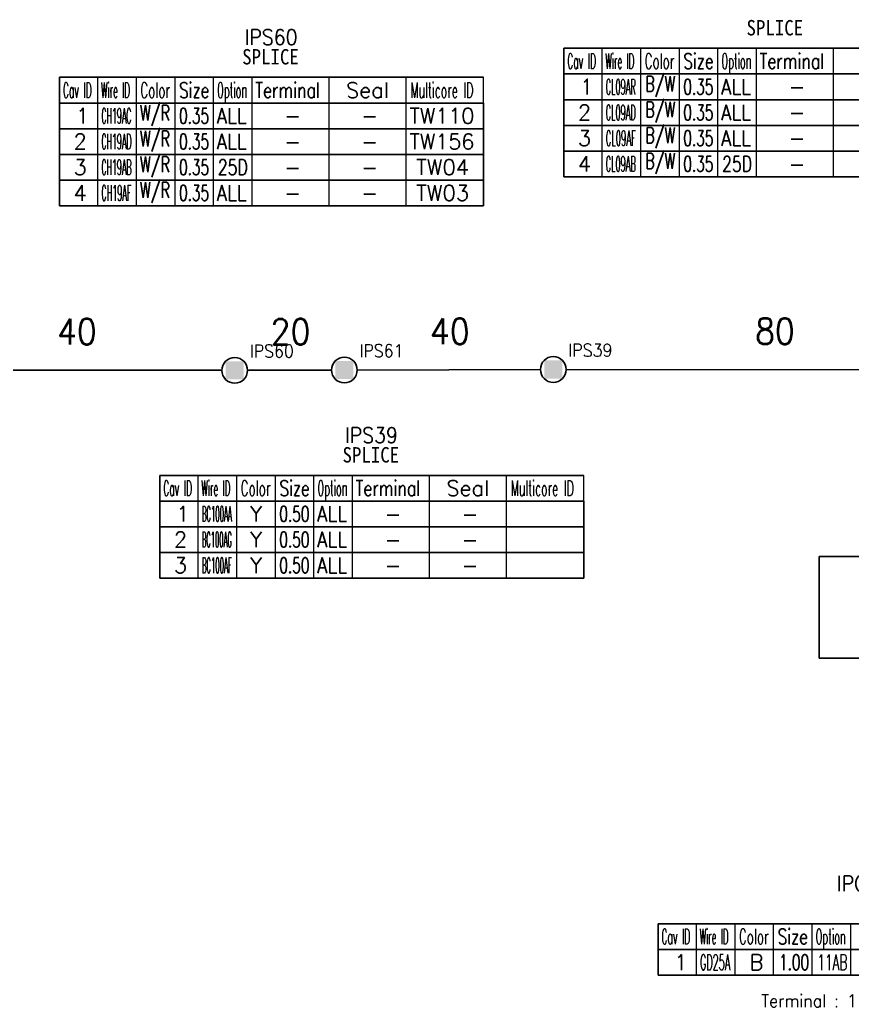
# Model space of a CAD drawing. Header units: inches. Extents: x 47316 to 59086, y 3141 to 11743.
# Drawn here: x 53203.2 to 53365.2, y 8499.2 to 8691.4 of the extents above; entities that cross this region are included whole.
import ezdxf

# ---------------------------------------------------------------- set-up
doc = ezdxf.new("R2010")
doc.units = ezdxf.units.IN
doc.header["$MEASUREMENT"] = 0
doc.styles.get("Standard").update_dxf_attribs({"font": ''})
doc.styles.get('Standard').set_extended_font_data('SimSun')
doc.linetypes.add('_VH_OTCON', pattern='A,0.0001,[7,VeSys.shx,S=0.1,R=0,X=0,Y=0],-0.4,[7,VeSys.shx,S=0.1,R=0,X=0,Y=0],-0.4,["X",Standard,S=1,R=0,X=-0.5,Y=-0.5],-0.0001,[7,VeSys.shx,S=0.1,R=0,X=0,Y=0],-0.4', length=1.2002)

msp = doc.modelspace()

# ---------------------------------------------------------------- linework, layer by layer
at = {"color": 0, "linetype": 'Continuous', "lineweight": -2}
for p, q in [((53309.07, 8685.82), (53391.57, 8685.82)), ((53309.07, 8680.82), (53309.07, 8685.82)), ((53210.92, 8680.17), (53293.42, 8680.17)), ((53210.92, 8675.17), (53210.92, 8680.17)), ((53309.07, 8680.82), (53391.57, 8680.82)), ((53210.92, 8675.17), (53293.42, 8675.17)), ((53230.45, 8602.72), (53312.95, 8602.72)), ((53230.45, 8597.72), (53230.45, 8602.72)), ((53230.45, 8597.72), (53312.95, 8597.72)), ((53327.41, 8515.48), (53409.91, 8515.48)), ((53327.41, 8510.48), (53327.41, 8515.48)), ((53327.41, 8510.48), (53409.91, 8510.48))]:
    msp.add_line(p, q, dxfattribs=at)
at = {"color": 7, "linetype": 'Continuous', "lineweight": 15}
for p, q in [((53316.57, 8680.82), (53316.57, 8685.82)), ((53324.07, 8680.82), (53324.07, 8685.82)), ((53331.57, 8680.82), (53331.57, 8685.82)), ((53339.07, 8680.82), (53339.07, 8685.82)), ((53346.57, 8680.82), (53346.57, 8685.82)), ((53361.57, 8680.82), (53361.57, 8685.82)), ((53218.42, 8675.17), (53218.42, 8680.17)), ((53225.92, 8675.17), (53225.92, 8680.17)), ((53233.42, 8675.17), (53233.42, 8680.17)), ((53240.92, 8675.17), (53240.92, 8680.17)), ((53248.42, 8675.17), (53248.42, 8680.17)), ((53263.42, 8675.17), (53263.42, 8680.17)), ((53278.42, 8675.17), (53278.42, 8680.17)), ((53293.42, 8675.17), (53293.42, 8680.17)), ((53237.95, 8597.72), (53237.95, 8602.72)), ((53245.45, 8597.72), (53245.45, 8602.72)), ((53252.95, 8597.72), (53252.95, 8602.72)), ((53260.45, 8597.72), (53260.45, 8602.72)), ((53267.95, 8597.72), (53267.95, 8602.72)), ((53282.95, 8597.72), (53282.95, 8602.72)), ((53297.95, 8597.72), (53297.95, 8602.72)), ((53312.95, 8597.72), (53312.95, 8602.72)), ((53334.91, 8510.48), (53334.91, 8515.48)), ((53342.41, 8510.48), (53342.41, 8515.48)), ((53349.91, 8510.48), (53349.91, 8515.48)), ((53357.41, 8510.48), (53357.41, 8515.48)), ((53364.91, 8510.48), (53364.91, 8515.48))]:
    msp.add_line(p, q, dxfattribs=at)
at = {"color": 102, "linetype": 'Continuous', "lineweight": 15}
for p, q in [((53316.57, 8675.82), (53316.57, 8680.82)), ((53324.07, 8675.82), (53324.07, 8680.82)), ((53331.57, 8675.82), (53331.57, 8680.82)), ((53339.07, 8675.82), (53339.07, 8680.82)), ((53346.57, 8675.82), (53346.57, 8680.82)), ((53361.57, 8675.82), (53361.57, 8680.82)), ((53218.42, 8670.17), (53218.42, 8675.17)), ((53225.92, 8670.17), (53225.92, 8675.17)), ((53233.42, 8670.17), (53233.42, 8675.17)), ((53240.92, 8670.17), (53240.92, 8675.17)), ((53248.42, 8670.17), (53248.42, 8675.17)), ((53263.42, 8670.17), (53263.42, 8675.17)), ((53278.42, 8670.17), (53278.42, 8675.17)), ((53316.57, 8670.82), (53316.57, 8675.82)), ((53324.07, 8670.82), (53324.07, 8675.82)), ((53331.57, 8670.82), (53331.57, 8675.82)), ((53339.07, 8670.82), (53339.07, 8675.82)), ((53346.57, 8670.82), (53346.57, 8675.82)), ((53361.57, 8670.82), (53361.57, 8675.82)), ((53218.42, 8665.17), (53218.42, 8670.17)), ((53225.92, 8665.17), (53225.92, 8670.17)), ((53233.42, 8665.17), (53233.42, 8670.17)), ((53240.92, 8665.17), (53240.92, 8670.17)), ((53248.42, 8665.17), (53248.42, 8670.17)), ((53263.42, 8665.17), (53263.42, 8670.17)), ((53278.42, 8665.17), (53278.42, 8670.17)), ((53316.57, 8665.82), (53316.57, 8670.82)), ((53324.07, 8665.82), (53324.07, 8670.82)), ((53331.57, 8665.82), (53331.57, 8670.82)), ((53339.07, 8665.82), (53339.07, 8670.82)), ((53346.57, 8665.82), (53346.57, 8670.82)), ((53361.57, 8665.82), (53361.57, 8670.82)), ((53316.57, 8660.82), (53316.57, 8665.82)), ((53324.07, 8660.82), (53324.07, 8665.82)), ((53331.57, 8660.82), (53331.57, 8665.82)), ((53339.07, 8660.82), (53339.07, 8665.82)), ((53346.57, 8660.82), (53346.57, 8665.82)), ((53361.57, 8660.82), (53361.57, 8665.82)), ((53218.42, 8660.17), (53218.42, 8665.17)), ((53225.92, 8660.17), (53225.92, 8665.17)), ((53233.42, 8660.17), (53233.42, 8665.17)), ((53240.92, 8660.17), (53240.92, 8665.17)), ((53248.42, 8660.17), (53248.42, 8665.17)), ((53263.42, 8660.17), (53263.42, 8665.17)), ((53278.42, 8660.17), (53278.42, 8665.17)), ((53218.42, 8655.17), (53218.42, 8660.17)), ((53225.92, 8655.17), (53225.92, 8660.17)), ((53233.42, 8655.17), (53233.42, 8660.17)), ((53240.92, 8655.17), (53240.92, 8660.17)), ((53248.42, 8655.17), (53248.42, 8660.17)), ((53263.42, 8655.17), (53263.42, 8660.17)), ((53278.42, 8655.17), (53278.42, 8660.17)), ((53237.95, 8592.72), (53237.95, 8597.72)), ((53245.45, 8592.72), (53245.45, 8597.72)), ((53252.95, 8592.72), (53252.95, 8597.72)), ((53260.45, 8592.72), (53260.45, 8597.72)), ((53267.95, 8592.72), (53267.95, 8597.72)), ((53282.95, 8592.72), (53282.95, 8597.72)), ((53297.95, 8592.72), (53297.95, 8597.72)), ((53237.95, 8587.72), (53237.95, 8592.72)), ((53245.45, 8587.72), (53245.45, 8592.72)), ((53252.95, 8587.72), (53252.95, 8592.72)), ((53260.45, 8587.72), (53260.45, 8592.72)), ((53267.95, 8587.72), (53267.95, 8592.72)), ((53282.95, 8587.72), (53282.95, 8592.72)), ((53297.95, 8587.72), (53297.95, 8592.72)), ((53237.95, 8582.72), (53237.95, 8587.72)), ((53245.45, 8582.72), (53245.45, 8587.72)), ((53252.95, 8582.72), (53252.95, 8587.72)), ((53260.45, 8582.72), (53260.45, 8587.72)), ((53267.95, 8582.72), (53267.95, 8587.72)), ((53282.95, 8582.72), (53282.95, 8587.72)), ((53297.95, 8582.72), (53297.95, 8587.72)), ((53334.91, 8505.48), (53334.91, 8510.48)), ((53342.41, 8505.48), (53342.41, 8510.48)), ((53349.91, 8505.48), (53349.91, 8510.48)), ((53357.41, 8505.48), (53357.41, 8510.48)), ((53364.91, 8505.48), (53364.91, 8510.48))]:
    msp.add_line(p, q, dxfattribs=at)
at = {"color": 0, "linetype": '_VH_OTCON', "lineweight": -2, "ltscale": 5}
for p, q in [((53268.87, 8623.22), (53304.53, 8623.31)), ((53390.37, 8623.21), (53309.53, 8623.31)), ((53185.66, 8623.24), (53242.53, 8623.16)), ((53247.53, 8623.16), (53263.87, 8623.2))]:
    msp.add_line(p, q, dxfattribs=at)
at = {"color": 1}
for p, q in [((53358.75, 8586.94), (53407.87, 8586.94)), ((53358.75, 8567.15), (53358.75, 8586.94)), ((53407.87, 8567.15), (53358.75, 8567.15))]:
    msp.add_line(p, q, dxfattribs=at)
at = {"color": 0, "linetype": 'Continuous', "lineweight": -2}
for points in [[(53309.07, 8675.82), (53309.07, 8680.82), (53391.57, 8680.82), (53391.57, 8675.82)], [(53210.92, 8670.17), (53210.92, 8675.17), (53293.42, 8675.17), (53293.42, 8670.17)], [(53309.07, 8670.82), (53309.07, 8675.82), (53391.57, 8675.82), (53391.57, 8670.82)], [(53210.92, 8665.17), (53210.92, 8670.17), (53293.42, 8670.17), (53293.42, 8665.17)], [(53309.07, 8665.82), (53309.07, 8670.82), (53391.57, 8670.82), (53391.57, 8665.82)], [(53309.07, 8660.82), (53309.07, 8665.82), (53391.57, 8665.82), (53391.57, 8660.82)], [(53210.92, 8660.17), (53210.92, 8665.17), (53293.42, 8665.17), (53293.42, 8660.17)], [(53210.92, 8655.17), (53210.92, 8660.17), (53293.42, 8660.17), (53293.42, 8655.17)], [(53230.45, 8592.72), (53230.45, 8597.72), (53312.95, 8597.72), (53312.95, 8592.72)], [(53230.45, 8587.72), (53230.45, 8592.72), (53312.95, 8592.72), (53312.95, 8587.72)], [(53230.45, 8582.72), (53230.45, 8587.72), (53312.95, 8587.72), (53312.95, 8582.72)], [(53327.41, 8505.48), (53327.41, 8510.48), (53409.91, 8510.48), (53409.91, 8505.48)]]:
    msp.add_lwpolyline(points, close=True, dxfattribs=at)
for centre in [(53245.03, 8623.15), (53266.37, 8623.21), (53307.03, 8623.32)]:
    msp.add_circle(centre, 2.5, dxfattribs=at)
at = {"color": 0, "linetype": 'Continuous', "lineweight": -2, "extrusion": (0, 0, -1)}
for points in [[(-53243.26, 8624.92), (-53243.26, 8621.39), (-53246.8, 8624.92), (-53246.8, 8621.39)], [(-53264.6, 8624.98), (-53264.6, 8621.44), (-53268.14, 8624.98), (-53268.14, 8621.44)], [(-53305.27, 8625.09), (-53305.27, 8621.55), (-53308.8, 8625.09), (-53308.8, 8621.55)]]:
    msp.add_solid(points, dxfattribs=at)

# ---------------------------------------------------------------- texts
at = {"color": 6, "linetype": 'Continuous', "lineweight": 20, "char_height": 3, "attachment_point": 1}
for s, insert, width in [('\\f黑体|b0|i0|c1|p0;\\W0.9000000000;\\T1.0000000000;\\o\\lSPLICE', (53344.63, 8691.32), 11.6494), ('\\Fromans.shx;\\W0.9000000000;\\T1.0000000000;\\o\\lIPS60', (53246.96, 8689.49), 11.4429), ('\\f黑体|b0|i0|c1|p0;\\W0.9000000000;\\T1.0000000000;\\o\\lSPLICE', (53246.48, 8685.67), 11.6494), ('\\Fromans.shx;\\W0.9000000000;\\T1.0000000000;\\o\\lIPS39', (53266.49, 8612.03), 11.4429), ('\\f黑体|b0|i0|c1|p0;\\W0.9000000000;\\T1.0000000000;\\o\\lSPLICE', (53266.01, 8608.22), 11.6494), ('\\Fromans.shx;\\W0.9000000000;\\T1.0000000000;\\o\\lIPG05A', (53362.23, 8524.8), 13.8857)]:
    msp.add_mtext(s, dxfattribs=dict(at, insert=insert, width=width))
at = {"color": 7, "linetype": 'Continuous', "lineweight": 15, "char_height": 3, "attachment_point": 1}
for s, insert, width in [('\\Fromans.shx;\\W0.4292452830;\\T1.0000000000;\\o\\lCav ID', (53309.75, 8684.82), 6.5), ('\\Fromans.shx;\\W0.4026548673;\\T1.0000000000;\\o\\lWire ID', (53317.18, 8684.82), 6.5), ('\\Fromans.shx;\\W0.5687500000;\\T1.0000000000;\\o\\lColor', (53324.81, 8684.82), 6.5), ('\\Fromans.shx;\\W0.7222222222;\\T1.0000000000;\\o\\lSize', (53332.37, 8684.82), 6.5), ('\\Fromans.shx;\\W0.4595959596;\\T1.0000000000;\\o\\lOption', (53339.76, 8684.82), 6.5), ('\\Fromans.shx;\\W0.7480916031;\\T1.0000000000;\\o\\lTerminal', (53347.17, 8684.82), 14), ('\\Fromans.shx;\\W0.4292452830;\\T1.0000000000;\\o\\lCav ID', (53211.6, 8679.17), 6.5), ('\\Fromans.shx;\\W0.4026548673;\\T1.0000000000;\\o\\lWire ID', (53219.03, 8679.17), 6.5), ('\\Fromans.shx;\\W0.5687500000;\\T1.0000000000;\\o\\lColor', (53226.66, 8679.17), 6.5), ('\\Fromans.shx;\\W0.7222222222;\\T1.0000000000;\\o\\lSize', (53234.23, 8679.17), 6.5), ('\\Fromans.shx;\\W0.4595959596;\\T1.0000000000;\\o\\lOption', (53241.61, 8679.17), 6.5), ('\\Fromans.shx;\\W0.7480916031;\\T1.0000000000;\\o\\lTerminal', (53249.02, 8679.17), 14), ('\\Fromans.shx;\\W1.0000000000;\\T1.0000000000;\\o\\lSeal', (53266.7, 8679.17), 9.2857), ('\\Fromans.shx;\\W0.5185185185;\\T1.0000000000;\\o\\lMulticore ID', (53279.21, 8679.17), 14), ('\\Fromans.shx;\\W1.0000000000;\\T1.0000000000;\\o\\l1', (53312.24, 8679.82), 2.8571), ('\\Fromans.shx;\\W1.0000000000;\\T1.0000000000;\\o\\l1', (53214.1, 8674.17), 2.8571), ('\\Fromans.shx;\\W1.0000000000;\\T1.0000000000;\\o\\l2', (53311.82, 8674.82), 2.8571), ('\\Fromans.shx;\\W1.0000000000;\\T1.0000000000;\\o\\l3', (53311.82, 8669.82), 2.8571), ('\\Fromans.shx;\\W1.0000000000;\\T1.0000000000;\\o\\l2', (53213.67, 8669.17), 2.8571), ('\\Fromans.shx;\\W1.0000000000;\\T1.0000000000;\\o\\l3', (53213.67, 8664.17), 2.8571), ('\\Fromans.shx;\\W1.0000000000;\\T1.0000000000;\\o\\l4', (53311.82, 8664.82), 2.8571), ('\\Fromans.shx;\\W1.0000000000;\\T1.0000000000;\\o\\l4', (53213.67, 8659.17), 2.8571), ('\\Fromans.shx;\\W0.4292452830;\\T1.0000000000;\\o\\lCav ID', (53231.13, 8601.72), 6.5), ('\\Fromans.shx;\\W0.4026548673;\\T1.0000000000;\\o\\lWire ID', (53238.56, 8601.72), 6.5), ('\\Fromans.shx;\\W0.5687500000;\\T1.0000000000;\\o\\lColor', (53246.19, 8601.72), 6.5), ('\\Fromans.shx;\\W0.7222222222;\\T1.0000000000;\\o\\lSize', (53253.76, 8601.72), 6.5), ('\\Fromans.shx;\\W0.4595959596;\\T1.0000000000;\\o\\lOption', (53261.14, 8601.72), 6.5), ('\\Fromans.shx;\\W0.7480916031;\\T1.0000000000;\\o\\lTerminal', (53268.55, 8601.72), 14), ('\\Fromans.shx;\\W1.0000000000;\\T1.0000000000;\\o\\lSeal', (53286.23, 8601.72), 9.2857), ('\\Fromans.shx;\\W0.5185185185;\\T1.0000000000;\\o\\lMulticore ID', (53298.74, 8601.72), 14), ('\\Fromans.shx;\\W1.0000000000;\\T1.0000000000;\\o\\l1', (53233.62, 8596.72), 2.8571), ('\\Fromans.shx;\\W1.0000000000;\\T1.0000000000;\\o\\l2', (53233.2, 8591.72), 2.8571), ('\\Fromans.shx;\\W1.0000000000;\\T1.0000000000;\\o\\l3', (53233.2, 8586.72), 2.8571), ('\\Fromans.shx;\\W0.4292452830;\\T1.0000000000;\\o\\lCav ID', (53328.09, 8514.48), 6.5), ('\\Fromans.shx;\\W0.4026548673;\\T1.0000000000;\\o\\lWire ID', (53335.52, 8514.48), 6.5), ('\\Fromans.shx;\\W0.5687500000;\\T1.0000000000;\\o\\lColor', (53343.15, 8514.48), 6.5), ('\\Fromans.shx;\\W0.7222222222;\\T1.0000000000;\\o\\lSize', (53350.71, 8514.48), 6.5), ('\\Fromans.shx;\\W0.4595959596;\\T1.0000000000;\\o\\lOption', (53358.1, 8514.48), 6.5), ('\\Fromans.shx;\\W1.0000000000;\\T1.0000000000;\\o\\l1', (53330.58, 8509.48), 2.8571)]:
    msp.add_mtext(s, dxfattribs=dict(at, insert=insert, width=width))
at = {"color": 140, "linetype": 'Continuous', "lineweight": 15, "char_height": 3, "attachment_point": 1}
for s, insert, width in [('\\Fromans.shx;\\W0.6791044776;\\T1.0000000000;\\o\\lB/W', (53324.95, 8680.39), 6.5), ('\\Fromans.shx;\\W0.8750000000;\\T1.0000000000;\\o\\lALL', (53339.69, 8679.82), 6.5), ('\\Fromans.shx;\\W0.6791044776;\\T1.0000000000;\\o\\lW/R', (53226.61, 8674.74), 6.5), ('\\Fromans.shx;\\W0.6791044776;\\T1.0000000000;\\o\\lB/W', (53324.95, 8675.39), 6.5), ('\\Fromans.shx;\\W0.8750000000;\\T1.0000000000;\\o\\lALL', (53241.54, 8674.17), 6.5), ('\\Fromans.shx;\\W0.8750000000;\\T1.0000000000;\\o\\lALL', (53339.69, 8674.82), 6.5), ('\\Fromans.shx;\\W1.0000000000;\\T1.0000000000;\\o\\l-', (53269.63, 8674.17), 3.7143), ('\\Fromans.shx;\\W0.6791044776;\\T1.0000000000;\\o\\lW/R', (53226.61, 8669.74), 6.5), ('\\Fromans.shx;\\W0.6791044776;\\T1.0000000000;\\o\\lB/W', (53324.95, 8670.39), 6.5), ('\\Fromans.shx;\\W0.8750000000;\\T1.0000000000;\\o\\lALL', (53339.69, 8669.82), 6.5), ('\\Fromans.shx;\\W0.8750000000;\\T1.0000000000;\\o\\lALL', (53241.54, 8669.17), 6.5), ('\\Fromans.shx;\\W1.0000000000;\\T1.0000000000;\\o\\l-', (53269.63, 8669.17), 3.7143), ('\\Fromans.shx;\\W0.6791044776;\\T1.0000000000;\\o\\lB/W', (53324.95, 8665.39), 6.5), ('\\Fromans.shx;\\W0.6791044776;\\T1.0000000000;\\o\\lW/R', (53226.61, 8664.74), 6.5), ('\\Fromans.shx;\\W0.7459016393;\\T1.0000000000;\\o\\l25D', (53241.74, 8664.17), 6.5), ('\\Fromans.shx;\\W0.7459016393;\\T1.0000000000;\\o\\l25D', (53339.88, 8664.82), 6.5), ('\\Fromans.shx;\\W1.0000000000;\\T1.0000000000;\\o\\l-', (53269.63, 8664.17), 3.7143), ('\\Fromans.shx;\\W0.6791044776;\\T1.0000000000;\\o\\lW/R', (53226.61, 8659.74), 6.5), ('\\Fromans.shx;\\W0.8750000000;\\T1.0000000000;\\o\\lALL', (53241.54, 8659.17), 6.5), ('\\Fromans.shx;\\W1.0000000000;\\T1.0000000000;\\o\\l-', (53269.63, 8659.17), 3.7143), ('\\Fromans.shx;\\W1.0000000000;\\T1.0000000000;\\o\\lY', (53248.05, 8596.72), 2.5714), ('\\Fromans.shx;\\W0.8750000000;\\T1.0000000000;\\o\\lALL', (53261.07, 8596.72), 6.5), ('\\Fromans.shx;\\W1.0000000000;\\T1.0000000000;\\o\\l-', (53289.16, 8596.72), 3.7143), ('\\Fromans.shx;\\W1.0000000000;\\T1.0000000000;\\o\\lY', (53248.05, 8591.72), 2.5714), ('\\Fromans.shx;\\W0.8750000000;\\T1.0000000000;\\o\\lALL', (53261.07, 8591.72), 6.5), ('\\Fromans.shx;\\W1.0000000000;\\T1.0000000000;\\o\\l-', (53289.16, 8591.72), 3.7143), ('\\Fromans.shx;\\W1.0000000000;\\T1.0000000000;\\o\\lY', (53248.05, 8586.72), 2.5714), ('\\Fromans.shx;\\W0.8750000000;\\T1.0000000000;\\o\\lALL', (53261.07, 8586.72), 6.5), ('\\Fromans.shx;\\W1.0000000000;\\T1.0000000000;\\o\\l-', (53289.16, 8586.72), 3.7143), ('\\Fromans.shx;\\W1.0000000000;\\T1.0000000000;\\o\\lB', (53345.23, 8509.48), 3), ('\\Fromans.shx;\\W0.5759493671;\\T1.0000000000;\\o\\l11AB', (53358.4, 8509.48), 6.5)]:
    msp.add_mtext(s, dxfattribs=dict(at, insert=insert, width=width))
at = {"color": 21, "linetype": 'Continuous', "lineweight": 15, "attachment_point": 1}
for s, insert, char_height, width in [('\\Fromans.shx;\\W0.3888888889;\\T1.0000000000;\\o\\lCL09AR', (53317.23, 8679.82), 3, 6.5), ('\\Fromans.shx;\\W0.6500000000;\\T1.0000000000;\\o\\l0.35', (53332.34, 8679.82), 3, 6.5), ('\\Fromans.shx;\\W1.0000000000;\\T1.0000000000;\\o\\l-', (53352.78, 8679.82), 3, 3.7143), ('\\Fromans.shx;\\W0.3729508197;\\T1.0000000000;\\o\\lCH19AC', (53219.08, 8674.17), 3, 6.5), ('\\Fromans.shx;\\W0.6500000000;\\T1.0000000000;\\o\\l0.35', (53234.2, 8674.17), 3, 6.5), ('\\Fromans.shx;\\W0.9800000000;\\T1.0000000000;\\o\\lTW110', (53279.06, 8674.17), 3, 14), ('\\Fromans.shx;\\W0.3888888889;\\T1.0000000000;\\o\\lCL09AD', (53317.23, 8674.82), 3, 6.5), ('\\Fromans.shx;\\W0.6500000000;\\T1.0000000000;\\o\\l0.35', (53332.34, 8674.82), 3, 6.5), ('\\Fromans.shx;\\W1.0000000000;\\T1.0000000000;\\o\\l-', (53254.63, 8674.17), 3, 3.7143), ('\\Fromans.shx;\\W1.0000000000;\\T1.0000000000;\\o\\l-', (53352.78, 8674.82), 3, 3.7143), ('\\Fromans.shx;\\W0.3991228070;\\T1.0000000000;\\o\\lCL09AF', (53317.24, 8669.82), 3, 6.5), ('\\Fromans.shx;\\W0.6500000000;\\T1.0000000000;\\o\\l0.35', (53332.34, 8669.82), 3, 6.5), ('\\Fromans.shx;\\W0.3729508197;\\T1.0000000000;\\o\\lCH19AD', (53219.08, 8669.17), 3, 6.5), ('\\Fromans.shx;\\W0.6500000000;\\T1.0000000000;\\o\\l0.35', (53234.2, 8669.17), 3, 6.5), ('\\Fromans.shx;\\W1.0000000000;\\T1.0000000000;\\o\\l-', (53254.63, 8669.17), 3, 3.7143), ('\\Fromans.shx;\\W0.9800000000;\\T1.0000000000;\\o\\lTW156', (53279.06, 8669.17), 3, 14), ('\\Fromans.shx;\\W1.0000000000;\\T1.0000000000;\\o\\l-', (53352.78, 8669.82), 3, 3.7143), ('\\Fromans.shx;\\W0.3729508197;\\T1.0000000000;\\o\\lCH19AB', (53219.08, 8664.17), 3, 6.5), ('\\Fromans.shx;\\W0.6500000000;\\T1.0000000000;\\o\\l0.35', (53234.2, 8664.17), 3, 6.5), ('\\Fromans.shx;\\W1.0000000000;\\T1.0000000000;\\o\\lTW04', (53280.35, 8664.17), 3, 11.4286), ('\\Fromans.shx;\\W0.3888888889;\\T1.0000000000;\\o\\lCL09AB', (53317.23, 8664.82), 3, 6.5), ('\\Fromans.shx;\\W0.6500000000;\\T1.0000000000;\\o\\l0.35', (53332.34, 8664.82), 3, 6.5), ('\\Fromans.shx;\\W1.0000000000;\\T1.0000000000;\\o\\l-', (53254.63, 8664.17), 3, 3.7143), ('\\Fromans.shx;\\W1.0000000000;\\T1.0000000000;\\o\\l-', (53352.78, 8664.82), 3, 3.7143), ('\\Fromans.shx;\\W0.3823529412;\\T1.0000000000;\\o\\lCH19AF', (53219.08, 8659.17), 3, 6.5), ('\\Fromans.shx;\\W0.6500000000;\\T1.0000000000;\\o\\l0.35', (53234.2, 8659.17), 3, 6.5), ('\\Fromans.shx;\\W1.0000000000;\\T1.0000000000;\\o\\lTW03', (53280.35, 8659.17), 3, 11.4286), ('\\Fromans.shx;\\W1.0000000000;\\T1.0000000000;\\o\\l-', (53254.63, 8659.17), 3, 3.7143), ('\\Fromans.shx;\\W0.9000000000;\\T1.0000000000;\\o\\lIPS60', (53247.96, 8628.15), 2.5, 9.5357), ('\\Fromans.shx;\\W0.9000000000;\\T1.0000000000;\\o\\lIPS61', (53269.3, 8628.21), 2.5, 9.5357), ('\\Fromans.shx;\\W0.9000000000;\\T1.0000000000;\\o\\lIPS39', (53309.96, 8628.32), 2.5, 9.5357), ('\\Fromans.shx;\\W0.3297101449;\\T1.0000000000;\\o\\lBC100AA', (53238.63, 8596.72), 3, 6.5), ('\\Fromans.shx;\\W0.6500000000;\\T1.0000000000;\\o\\l0.50', (53253.72, 8596.72), 3, 6.5), ('\\Fromans.shx;\\W1.0000000000;\\T1.0000000000;\\o\\l-', (53274.16, 8596.72), 3, 3.7143), ('\\Fromans.shx;\\W0.3226950355;\\T1.0000000000;\\o\\lBC100AG', (53238.63, 8591.72), 3, 6.5), ('\\Fromans.shx;\\W0.6500000000;\\T1.0000000000;\\o\\l0.50', (53253.72, 8591.72), 3, 6.5), ('\\Fromans.shx;\\W1.0000000000;\\T1.0000000000;\\o\\l-', (53274.16, 8591.72), 3, 3.7143), ('\\Fromans.shx;\\W0.3297101449;\\T1.0000000000;\\o\\lBC100AF', (53238.63, 8586.72), 3, 6.5), ('\\Fromans.shx;\\W0.6500000000;\\T1.0000000000;\\o\\l0.50', (53253.72, 8586.72), 3, 6.5), ('\\Fromans.shx;\\W1.0000000000;\\T1.0000000000;\\o\\l-', (53274.16, 8586.72), 3, 3.7143), ('\\Fromans.shx;\\W0.4550000000;\\T1.0000000000;\\o\\lGD25A', (53335.6, 8509.48), 3, 6.5), ('\\Fromans.shx;\\W0.6500000000;\\T1.0000000000;\\o\\l1.00', (53350.96, 8509.48), 3, 6.5)]:
    msp.add_mtext(s, dxfattribs=dict(at, insert=insert, char_height=char_height, width=width))
at = {"color": 7, "linetype": '_VH_OTCON', "lineweight": 18, "ltscale": 5, "char_height": 5, "width": 8.5714, "attachment_point": 1}
for s, insert, rotation in [('\\Fromans.shx;\\W0.9000000000;\\T1.0000000000;\\o\\l40', (53210.47, 8633.2), 359.9206), ('\\Fromans.shx;\\W0.9000000000;\\T1.0000000000;\\o\\l20', (53252.03, 8633.17), 0.1511), ('\\Fromans.shx;\\W0.9000000000;\\T1.0000000000;\\o\\l40', (53283.03, 8633.25), 0.1511), ('\\Fromans.shx;\\W0.9000000000;\\T1.0000000000;\\o\\l80', (53346.32, 8633.27), 359.9247)]:
    msp.add_mtext(s, dxfattribs=dict(at, insert=insert, rotation=rotation))
at = {"color": 42, "linetype": 'Continuous', "lineweight": 15, "insert": (53347.49, 8501.73), "char_height": 2.5, "width": 42.5357, "attachment_point": 1}
msp.add_mtext('\\Fromans.shx;\\W0.9000000000;\\T1.0000000000;\\o\\lTerminal : 1 : YNDP005', dxfattribs=at)

doc.saveas('drawing.dxf')
